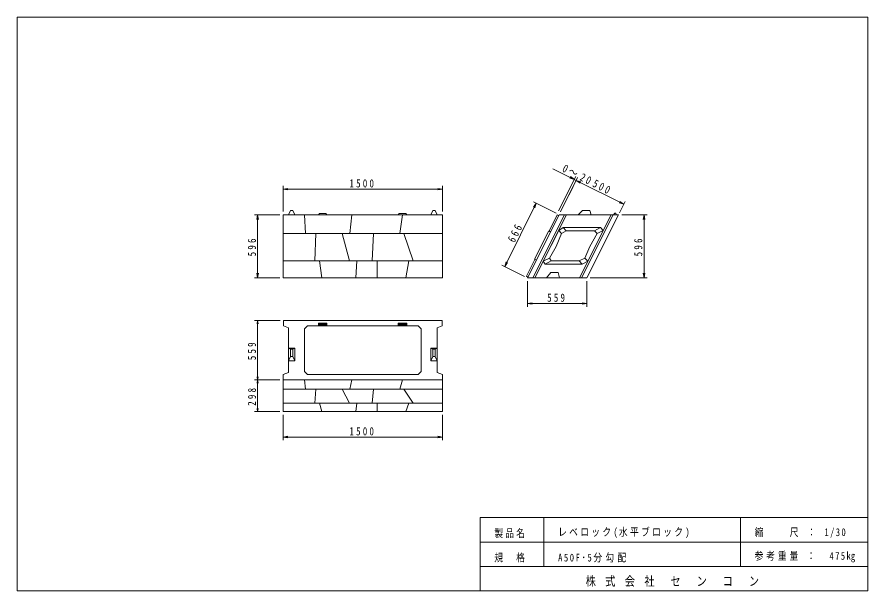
# Model space of a CAD drawing. Units: millimetres on the paper, scale 1:30. Extents: x 15 to 282, y 15 to 195.
import ezdxf

# ---------------------------------------------------------------- set-up
doc = ezdxf.new("R2010")
doc.units = ezdxf.units.MM
for name, color, linetype, lineweight in [('D-STR-DIM', 7, 'Continuous', 13), ('D-STR-STR3', 1, 'Continuous', 13), ('V-nasSTD', 7, 'Continuous', 13)]:
    doc.layers.add(name, color=color, linetype=linetype, lineweight=lineweight)
doc.styles.add('ＭＳ ゴシック-5.0-0.0', font='')
doc.styles.get('ＭＳ ゴシック-5.0-0.0').set_extended_font_data('ＭＳ ゴシック-5.0-0.0')

msp = doc.modelspace()

# ---------------------------------------------------------------- linework, layer by layer
at = {"layer": 'D-STR-DIM'}
for p, q in [((183.157, 147.401), (197.17, 140.395)), ((184.946, 134.208), (190.312, 144.942)), ((185.542, 133.91), (190.909, 144.644)), ((188.225, 139.277), (190.909, 144.644)), ((189.865, 144.047), (188.412, 144.494)), ((189.865, 144.047), (188.635, 144.942)), ((98.5, 134.016), (98.5, 142.016)), ((148.5, 134.016), (148.5, 142.016)), ((190.461, 143.749), (205.368, 136.296)), ((190.461, 143.749), (191.915, 143.302)), ((190.461, 143.749), (191.691, 142.855)), ((190.461, 143.749), (191.915, 143.302)), ((190.461, 143.749), (191.691, 142.855)), ((98.5, 141.016), (100, 141.266)), ((98.5, 141.016), (148.5, 141.016)), ((98.5, 141.016), (100, 140.766)), ((148.5, 141.016), (147, 141.266)), ((148.5, 141.016), (147, 140.766)), ((168.011, 116.737), (177.939, 136.594)), ((184.2, 133.463), (177.045, 137.041)), ((177.939, 136.594), (177.045, 135.364)), ((177.939, 136.594), (177.492, 135.14)), ((205.368, 136.296), (203.915, 136.743)), ((204.026, 133.613), (205.815, 137.19)), ((205.368, 136.296), (204.138, 137.19)), ((97.5, 133.016), (89.5, 133.016)), ((90.5, 133.016), (90.25, 131.516)), ((90.5, 113.16), (90.5, 133.016)), ((90.5, 133.016), (90.75, 131.516)), ((204.728, 133.016), (212.728, 133.016)), ((211.728, 133.016), (211.478, 131.516)), ((211.728, 113.16), (211.728, 133.016)), ((211.728, 133.016), (211.978, 131.516)), ((168.011, 116.737), (168.458, 118.191)), ((168.011, 116.737), (168.906, 117.967)), ((174.272, 113.607), (167.117, 117.185)), ((97.5, 113.16), (89.5, 113.16)), ((90.5, 113.16), (90.25, 114.66)), ((90.5, 113.16), (90.75, 114.66)), ((175.167, 112.16), (175.167, 104.16)), ((193.8, 112.16), (193.8, 104.16)), ((194.8, 113.16), (212.728, 113.16)), ((211.728, 113.16), (211.478, 114.66)), ((211.728, 113.16), (211.978, 114.66)), ((175.167, 105.16), (176.667, 105.41)), ((175.167, 105.16), (193.8, 105.16)), ((175.167, 105.16), (176.667, 104.91)), ((193.8, 105.16), (192.3, 105.41)), ((193.8, 105.16), (192.3, 104.91)), ((97.581, 99.826), (89.5, 99.826)), ((90.5, 99.826), (90.333, 98.826)), ((90.5, 81.193), (90.5, 99.826)), ((90.5, 99.826), (90.667, 98.826)), ((97.5, 81.193), (89.5, 81.193)), ((97.5, 81.193), (89.5, 81.193)), ((90.5, 81.193), (90.333, 82.193)), ((90.5, 81.193), (90.333, 80.193)), ((90.5, 81.193), (90.667, 82.193)), ((90.5, 71.26), (90.5, 81.193)), ((90.5, 81.193), (90.667, 80.193)), ((90.5, 71.26), (90.333, 72.26)), ((90.5, 71.26), (90.667, 72.26)), ((97.5, 71.26), (89.5, 71.26)), ((98.5, 70.26), (98.5, 62.26)), ((148.495, 70.26), (148.495, 62.26)), ((98.5, 63.26), (100, 63.51)), ((98.5, 63.26), (148.495, 63.26)), ((98.5, 63.26), (100, 63.01)), ((148.495, 63.26), (146.995, 63.51)), ((148.495, 63.26), (146.995, 63.01))]:
    msp.add_line(p, q, dxfattribs=at)
at = {"layer": 'D-STR-STR3'}
for p, q in [((192.428, 134.349), (191.095, 133.016)), ((194.761, 134.349), (192.428, 134.349)), ((195.095, 133.016), (194.761, 134.349)), ((105.541, 127.133), (105.202, 133.016)), ((119.417, 127.133), (120.095, 133.016)), ((135.063, 127.133), (135.911, 133.016)), ((148.5, 113.16), (148.5, 133.016)), ((175.167, 113.16), (185.095, 133.016)), ((185.095, 133.016), (203.728, 133.016)), ((203.728, 133.016), (193.8, 113.16)), ((202.122, 133.016), (202.522, 133.48)), ((202.522, 133.48), (202.856, 133.48)), ((202.856, 133.48), (203.022, 133.016)), ((184.965, 128.092), (186.412, 128.986)), ((186.412, 128.986), (187.291, 127.986)), ((196.168, 127.986), (198.047, 128.986)), ((198.047, 128.986), (198.933, 128.092)), ((108.484, 118.526), (108.806, 127.133)), ((117.021, 127.133), (119.277, 118.526)), ((126.484, 118.526), (126.806, 127.133)), ((136.409, 127.133), (139.308, 118.526)), ((184.965, 128.092), (180.113, 118.387)), ((184.122, 123.073), (185.887, 127.071)), ((184.965, 128.092), (185.887, 127.071)), ((187.291, 127.986), (185.887, 127.071)), ((198.933, 128.092), (194.081, 118.387)), ((197.014, 127.113), (194.757, 123.073)), ((196.168, 127.986), (197.014, 127.113)), ((198.933, 128.092), (197.014, 127.113)), ((182.032, 119.366), (184.122, 123.073)), ((194.757, 123.073), (193.159, 119.408)), ((110.667, 113.16), (109.894, 118.526)), ((121.642, 118.526), (121.333, 113.16)), ((128, 113.16), (128, 118.526)), ((137.927, 118.526), (137, 113.16)), ((180.113, 118.387), (182.032, 119.366)), ((180.665, 117.493), (180.113, 118.387)), ((180.665, 117.493), (182.544, 118.493)), ((182.032, 119.366), (182.544, 118.493)), ((191.422, 118.493), (193.159, 119.408)), ((191.422, 118.493), (192.301, 117.493)), ((192.301, 117.493), (194.081, 118.387)), ((193.159, 119.408), (194.081, 118.387)), ((181.167, 113.16), (182.496, 114.83)), ((182.496, 114.83), (184.829, 114.836)), ((184.829, 114.836), (185.167, 113.17)), ((98.5, 113.16), (148.5, 113.16)), ((106.164, 98.16), (105.164, 97.16)), ((105.164, 97.16), (105.164, 83.86)), ((106.164, 98.16), (140.831, 98.16)), ((140.831, 98.16), (141.831, 97.16)), ((141.831, 97.16), (141.831, 83.86)), ((98.5, 82.868), (98.5, 81.193)), ((105.164, 83.86), (106.164, 82.86)), ((141.831, 83.86), (140.831, 82.86)), ((148.495, 82.868), (148.495, 81.193)), ((148.495, 81.193), (98.5, 81.193)), ((105.541, 78.246), (105.202, 81.193)), ((119.417, 78.246), (120.096, 81.193)), ((135.063, 78.246), (135.912, 81.193)), ((148.495, 81.193), (148.495, 71.26)), ((108.484, 73.94), (108.806, 78.246)), ((117.021, 78.246), (119.278, 73.94)), ((126.484, 73.94), (126.806, 78.246)), ((136.408, 78.246), (139.31, 73.94)), ((110.667, 71.26), (109.895, 73.94)), ((121.642, 73.94), (121.333, 71.26)), ((128, 71.26), (128, 73.94)), ((137.926, 73.94), (137, 71.26)), ((148.495, 71.26), (98.5, 71.26))]:
    msp.add_line(p, q, dxfattribs=at)
at = {"layer": 'V-nasSTD'}
for p, q in [((100.846, 134.349), (100.18, 133.016)), ((101.513, 134.349), (100.846, 134.349)), ((101.513, 134.349), (102.18, 133.016)), ((145.482, 134.349), (144.816, 133.016)), ((146.149, 134.349), (145.482, 134.349)), ((146.149, 134.349), (146.816, 133.016)), ((98.5, 133.016), (98.5, 113.16)), ((109.55, 133.016), (109.883, 133.349)), ((109.883, 133.349), (111.883, 133.349)), ((112.217, 133.016), (111.883, 133.349)), ((134.617, 133.016), (134.95, 133.349)), ((136.95, 133.349), (134.95, 133.349)), ((137.283, 133.016), (136.95, 133.349)), ((176.833, 113.16), (186.761, 133.016)), ((177.5, 113.16), (187.428, 133.016)), ((184.499, 132.941), (181.964, 127.873)), ((184.946, 132.718), (184.499, 132.941)), ((201.395, 133.016), (191.467, 113.16)), ((202.061, 133.016), (192.133, 113.16)), ((186.412, 128.986), (198.047, 128.986)), ((98.5, 127.133), (148.467, 127.133)), ((181.815, 127.947), (177.349, 119.014)), ((181.815, 127.947), (182.411, 127.649)), ((187.291, 127.986), (196.168, 127.986)), ((98.5, 118.526), (148.5, 118.526)), ((174.869, 113.681), (177.498, 118.94)), ((177.349, 119.014), (177.945, 118.716)), ((180.665, 117.493), (192.301, 117.493)), ((182.544, 118.493), (191.422, 118.493)), ((175.316, 113.458), (174.869, 113.681)), ((175.167, 113.16), (193.8, 113.16)), ((123.498, 99.826), (98.581, 99.826)), ((98.581, 99.826), (98.581, 98.16)), ((109.55, 99.026), (109.883, 98.76)), ((109.55, 99.026), (109.55, 98.16)), ((109.55, 99.026), (112.217, 99.026)), ((111.883, 98.76), (112.217, 99.026)), ((112.217, 99.026), (112.217, 98.16)), ((123.498, 99.826), (148.414, 99.826)), ((134.617, 99.026), (134.95, 98.76)), ((134.617, 99.026), (134.617, 98.16)), ((137.283, 99.026), (134.617, 99.026)), ((136.95, 98.76), (137.283, 99.026)), ((137.283, 99.026), (137.283, 98.16)), ((148.414, 99.826), (148.414, 98.16)), ((98.581, 98.16), (100.164, 97.493)), ((100.164, 83.534), (100.164, 97.493)), ((109.55, 98.16), (109.883, 98.426)), ((109.883, 98.76), (109.883, 98.426)), ((109.883, 98.76), (111.883, 98.76)), ((109.883, 98.426), (111.883, 98.426)), ((111.883, 98.76), (111.883, 98.426)), ((111.883, 98.426), (112.217, 98.16)), ((134.95, 98.426), (134.617, 98.16)), ((134.95, 98.76), (134.95, 98.426)), ((136.95, 98.76), (134.95, 98.76)), ((136.95, 98.426), (134.95, 98.426)), ((136.95, 98.76), (136.95, 98.426)), ((136.95, 98.426), (137.283, 98.16)), ((148.414, 98.16), (146.831, 97.493)), ((146.831, 83.534), (146.831, 97.493)), ((100.164, 87.193), (100.164, 91.193)), ((100.164, 91.193), (102.164, 91.193)), ((100.164, 91.193), (100.831, 90.859)), ((100.831, 90.859), (101.498, 90.859)), ((100.831, 90.859), (100.831, 88.526)), ((102.164, 91.193), (101.498, 90.859)), ((101.498, 90.859), (101.498, 88.526)), ((102.164, 87.193), (102.164, 91.193)), ((144.831, 87.193), (144.831, 91.193)), ((144.831, 91.193), (146.831, 91.193)), ((144.831, 91.193), (145.498, 90.86)), ((145.498, 90.86), (146.164, 90.86)), ((145.498, 90.86), (145.498, 88.526)), ((146.831, 91.193), (146.164, 90.86)), ((146.164, 90.86), (146.164, 88.526)), ((146.831, 87.193), (146.831, 91.193)), ((100.164, 87.193), (100.831, 88.526)), ((100.831, 88.526), (101.498, 88.526)), ((102.164, 87.193), (101.498, 88.526)), ((144.831, 87.193), (145.498, 88.526)), ((145.498, 88.526), (146.164, 88.526)), ((146.831, 87.193), (146.164, 88.526)), ((100.164, 87.193), (102.164, 87.193)), ((144.831, 87.193), (146.831, 87.193)), ((98.5, 82.868), (100.164, 83.534)), ((106.164, 82.86), (140.831, 82.86)), ((148.495, 82.868), (146.831, 83.534)), ((98.5, 71.26), (98.5, 81.193)), ((148.495, 78.246), (98.5, 78.246)), ((148.495, 73.94), (98.5, 73.94))]:
    msp.add_line(p, q, dxfattribs=at)
at = {"layer": 'V-nasSTD', "color": 1}
msp.add_line((98.5, 133.016), (148.467, 133.016), dxfattribs=at)
at = {"layer": 'V-nasSTD', "color": 4}
for p, q in [((282, 38), (160.333, 38)), ((160.333, 38), (160.333, 15)), ((180.333, 38), (180.333, 22.667)), ((242, 38), (242, 22.667)), ((282, 30.333), (160.333, 30.333)), ((282, 22.667), (160.333, 22.667))]:
    msp.add_line(p, q, dxfattribs=at)
msp.add_lwpolyline([(15, 15), (15, 195), (282, 195), (282, 15)], close=True, dxfattribs=at)

# ---------------------------------------------------------------- texts
at = {"layer": 'D-STR-DIM', "char_height": 2.566, "attachment_point": 8, "style": 'ＭＳ ゴシック-5.0-0.0'}
for s, insert, rotation in [('\\T1.44;\\W0.8;0～20\\~\\~\\~', (190.387, 144.345), 333.435), ('\\T1.5;\\W0.8;500', (198.138, 140.47), 333.435), ('\\T1.5;\\W0.8;666', (172.528, 126.889), 63.435), ('\\T1.5;\\W0.8;596', (90, 123.088), 90), ('\\T1.5;\\W0.8;596', (211.228, 123.088), 90), ('\\T1.5;\\W0.8;559', (90, 90.51), 90), ('\\T1.5;\\W0.8;298', (90, 76.226), 90)]:
    msp.add_mtext(s, dxfattribs=dict(at, insert=insert, rotation=rotation))
for s, insert in [('\\T1.5;\\W0.8;1500', (123.5, 141.516)), ('\\T1.5;\\W0.8;559', (184.483, 105.66)), ('\\T1.5;\\W0.8;1500', (123.498, 63.76))]:
    msp.add_mtext(s, dxfattribs=dict(at, insert=insert))
at = {"layer": 'V-nasSTD', "color": 4, "attachment_point": 7, "style": 'ＭＳ ゴシック-5.0-0.0'}
for s, insert, char_height in [('\\T1.27;\\W0.8;レベロック(水平ブロック)', (184.772, 31.624), 2.444), ('\\T1.34;\\W0.8;縮\u3000\u3000尺\\~：\\~1/30', (246.439, 31.624), 2.444), ('\\T1.25;\\W0.8;製品名', (164.772, 31.624), 2.444), ('\\T1.25;\\W0.8;規\u3000格', (164.772, 23.958), 2.444), ('\\T1.38;\\W0.8;A50F･5分勾配', (184.772, 23.958), 2.444), ('\\T1.33;\\W0.8;参考重量\\~：\\~\\~475㎏', (246.439, 23.958), 2.444), ('\\T1.28;\\W0.8;株\\~式\\~会\\~社\u3000セ\u3000ン\u3000コ\u3000ン', (193.418, 16.291), 2.933)]:
    msp.add_mtext(s, dxfattribs=dict(at, insert=insert, char_height=char_height))

doc.saveas('drawing.dxf')
